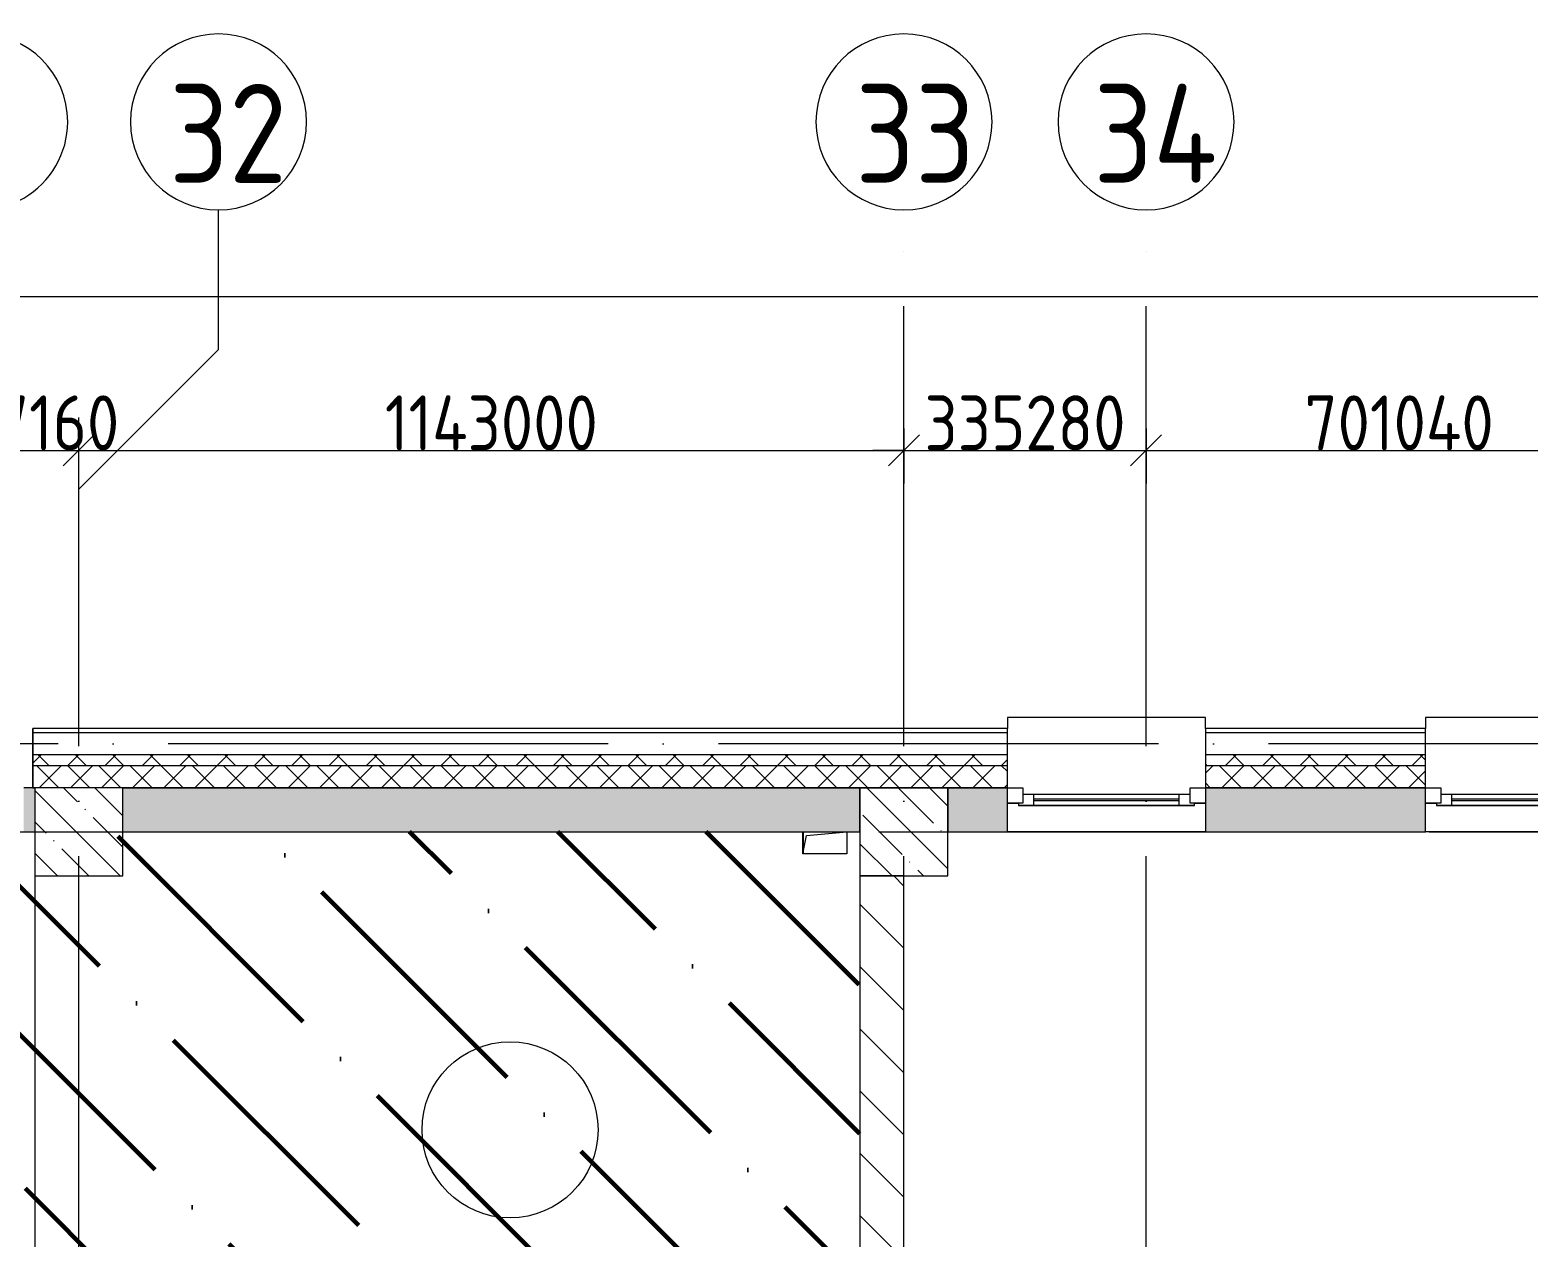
# Model space of a CAD drawing. Header units: millimetres. Extents: x -68946 to 288321, y -402657 to 324925.
# Drawn here: x 141881 to 148689, y -202023 to -196536 of the extents above; entities that cross this region are included whole.
import ezdxf

# ---------------------------------------------------------------- set-up
doc = ezdxf.new("R2010")
doc.units = ezdxf.units.MM
doc.linetypes.add('ADSK_Линия сетки', pattern=[2500, 2000, -250, 0, -250])
doc.layers.get('Defpoints').update_dxf_attribs({"color": 250})
for name, color, linetype, lineweight in [('3.4) ПТ-2.15    4 вып', 200, 'Continuous', 60), ('A-____-____-DIMS', 250, 'Continuous', 9), ('A-DETL-GENF-OTLN', 250, 'Continuous', 5), ('A-DOOR-____-IDEN', 31, 'Continuous', 9), ('A-FLOR-____-OTLN', 192, 'Continuous', 9), ('A-GLAZ-____-MCUT', 250, 'Continuous', 9), ('A-GLAZ-____-OTLN', 250, 'Continuous', 5), ('A-WALL-____-MCUT', 250, 'Continuous', 13), ('A-WALL-____-OTLN', 250, 'Continuous', 9), ('A-WALL-____-PATT', 250, 'Continuous', 13), ('A-WALL-FNSH-MCUT', 250, 'Continuous', 13), ('I-WALL-____-OTLN', 250, 'Continuous', 9), ('S-COLS-____-MCUT', 250, 'Continuous', 25), ('S-COLS-____-OTLN', 250, 'Continuous', 9), ('S-GRID-____-IDEN', 250, 'Continuous', 9), ('S-GRID-____-OTLN', 250, 'Continuous', 9)]:
    doc.layers.add(name, color=color, linetype=linetype, lineweight=lineweight)
doc.styles.add('GOST Common', font='', dxfattribs={"width": 0.9, "height": 350})
doc.styles.add('GOST Common_1', font='', dxfattribs={"width": 0.9, "height": 250})
doc.styles.get('GOST Common').set_extended_font_data('GOST Common')
doc.styles.get('GOST Common_1').set_extended_font_data('GOST Common')
doc.dimstyles.new('ADSK_Основной_2_5_мм_Округление_до_10_мм', dxfattribs={"dimscale": 304.8, "dimtxt": 0.824897, "dimasz": 0.463911, "dimexe": 0.492126, "dimexo": 0.001615, "dimgap": 6.56168e-05, "dimtad": 1, "dimdec": 0, "dimlfac": 304.8, "dimrnd": 10, "dimdsep": 46, "dimtxsty": 'GOST Common_1', "dimblk1": 'OBLIQUE', "dimblk2": 'OBLIQUE', "dimsah": 1, "dimcen": 0.09, "dimdle": 0.492126, "dimazin": 0, "dimtfac": 1, "dimtdec": 4, "dimtix": 1, "dimtmove": 1, "dimatfit": 3, "dimfxl": 1, "dimtvp": 1, "dimtolj": 1, "dimtzin": 0, "dimlwd": 9, "dimlwe": 9, "dimarcsym": 2})

# ---------------------------------------------------------------- blocks, each defined once
blk = doc.blocks.new('Окно_СКБ_1Ст1 - 120_Окно_СКБ_1Ст_900_ОК6Л-29019250-АР1_Маркировочный план 3 этажа секция 2_3')
at = {"layer": 'A-GLAZ-____-MCUT'}
for p, q in [((-450, -195), (-450, -125)), ((-450, -125), (-380, -125)), ((-380, -125), (-380, -195)), ((380, -195), (380, -125)), ((380, -125), (450, -125)), ((450, -125), (450, -195)), ((-380, -195), (-450, -195)), ((-380, -195), (-400, -195)), ((-400, -195), (-400, -205)), ((380, -155), (-380, -155)), ((-380, -155), (-380, -195)), ((-330, -205), (-330, -155)), ((330, -205), (330, -155)), ((380, -195), (380, -155)), ((450, -195), (380, -195)), ((400, -195), (380, -195)), ((400, -205), (400, -195)), ((-400, -205), (400, -205)), ((400, -205), (-400, -205))]:
    blk.add_line(p, q, dxfattribs=at)
at = {"layer": 'A-GLAZ-____-MCUT', "lineweight": 5}
for p, q in [((-330, -175), (330, -175)), ((330, -185), (-330, -185))]:
    blk.add_line(p, q, dxfattribs=at)
at = {"layer": 'A-GLAZ-____-OTLN'}
for p, q in [((-450, -195), (-400, -195)), ((400, -195), (450, -195))]:
    blk.add_line(p, q, dxfattribs=at)
blk = doc.blocks.new('WNW_Отлив1 - Отлив_металлический 2-V62-АР1_Маркировочный план 3 этажа секция 2_3')
at = {"layer": 'A-GLAZ-____-OTLN'}
for p, q in [((450, 320), (-450, 320)), ((-450, 320), (-450, 270)), ((450, 270), (450, 320))]:
    blk.add_line(p, q, dxfattribs=at)
blk = doc.blocks.new('BSC_Колонна _Прямоугольная - 400x400-V92-АР1_Маркировочный план 3 этажа секция 2_3')
at = {"layer": 'S-COLS-____-OTLN', "lineweight": 5}
h = blk.add_hatch(dxfattribs=at)
h.set_pattern_fill('FP_67', color=256, style=0, pattern_type=2)
h.set_pattern_definition([(135, (-114049.98, -58375), (-142.56192, -142.56192), []), (135, (-113907.42, -58375), (-142.56192, -142.56192), [252.016, -50.403, 3.353, -47.05])])
h.paths.add_polyline_path([(-200, -200), (-200, -200), (200, -200), (200, 200), (-200, 199.6), (-200, -100.1)])
at = {"layer": 'S-COLS-____-MCUT', "lineweight": 5}
for p, q in [((200, 200), (-200, 200)), ((-200, 200), (-200, -200)), ((200, -200), (200, 200)), ((-200, -200), (200, -200))]:
    blk.add_line(p, q, dxfattribs=at)
blk = doc.blocks.new('_Wn_-As_OpeningMEP_floor__Rectangular - _Wn_-As_OpeningMEP_floor__Rectangular-35307840-АР1_Маркировочный план 3 этажа секция 2_3')
at = {"layer": 'A-DETL-GENF-OTLN', "lineweight": 5}
for p, q in [((-100, 0), (-82.3, 82.3)), ((-82.3, 82.3), (100, 100))]:
    blk.add_line(p, q, dxfattribs=at)
blk = doc.blocks.new('Ось сетки - Круг_Ø8 мм-39983606-АР1_Маркировочный план 3 этажа секция 2_3')
at = {"layer": 'S-GRID-____-IDEN'}
for start, end in [(360, 180), (180, 360)]:
    blk.add_arc((0, 0), 4, start, end, dxfattribs=at)
blk = doc.blocks.new('_Oblique')
at = {"color": 0, "linetype": 'ByBlock', "lineweight": -2}
blk.add_line((-0.5, -0.5), (0.5, 0.5), dxfattribs=at)
blk = doc.blocks.new('*D4408')
at = {"layer": 'A-____-____-DIMS', "color": 0, "lineweight": 9, "transparency": 16777216}
for p, q in [((142102.9, -198623.4), (142102.9, -198297.4)), ((141652.9, -198347.9), (141652.9, -198597.4)), ((141652.9, -198447.4), (141511.5, -198447.4)), ((141652.9, -198447.4), (142102.9, -198447.4)), ((142102.9, -198447.4), (142244.3, -198447.4))]:
    blk.add_line(p, q, dxfattribs=at)
at = {"layer": 'Defpoints', "color": 0, "transparency": 16777216}
for p in [(141652.9, -198347.4), (142102.9, -198447.4), (142102.9, -198623.9)]:
    blk.add_point(p, dxfattribs=at)
at = {"layer": 'A-____-____-DIMS', "color": 0, "lineweight": 9, "transparency": 16777216, "xscale": 141.4, "yscale": 141.4, "zscale": 141.4}
blk.add_blockref('_Oblique', (141652.9, -198447.4), dxfattribs=at)
at = {"layer": 'A-____-____-DIMS', "color": 0, "lineweight": 9, "transparency": 16777216, "xscale": 141.4, "yscale": 141.4, "zscale": 141.4, "rotation": 180}
blk.add_blockref('_Oblique', (142102.9, -198447.4), dxfattribs=at)
at = {"layer": 'A-____-____-DIMS', "color": 0, "transparency": 16777216, "insert": (141877.9, -198322.4), "char_height": 250, "width": 593.201, "attachment_point": 5, "style": 'GOST Common_1'}
blk.add_mtext('\\A1;137160', dxfattribs=at)
blk = doc.blocks.new('*D4409')
at = {"layer": 'A-____-____-DIMS', "color": 0, "lineweight": 9, "transparency": 16777216}
for p, q in [((142102.9, -198623.4), (142102.9, -198297.4)), ((145852.9, -198347.9), (145852.9, -198597.4)), ((141952.9, -198447.4), (146002.9, -198447.4))]:
    blk.add_line(p, q, dxfattribs=at)
at = {"layer": 'Defpoints', "color": 0, "transparency": 16777216}
for p in [(145852.9, -198347.4), (145852.9, -198447.4), (142102.9, -198623.9)]:
    blk.add_point(p, dxfattribs=at)
at = {"layer": 'A-____-____-DIMS', "color": 0, "lineweight": 9, "transparency": 16777216, "xscale": 141.4, "yscale": 141.4, "zscale": 141.4, "rotation": 180}
blk.add_blockref('_Oblique', (142102.9, -198447.4), dxfattribs=at)
at = {"layer": 'A-____-____-DIMS', "color": 0, "lineweight": 9, "transparency": 16777216, "xscale": 141.4, "yscale": 141.4, "zscale": 141.4}
blk.add_blockref('_Oblique', (145852.9, -198447.4), dxfattribs=at)
at = {"layer": 'A-____-____-DIMS', "color": 0, "transparency": 16777216, "insert": (143977.9, -198322.4), "char_height": 250, "width": 756.843, "attachment_point": 5, "style": 'GOST Common_1'}
blk.add_mtext('\\A1;1143000', dxfattribs=at)
blk = doc.blocks.new('*D4410')
at = {"layer": 'A-____-____-DIMS', "color": 0, "lineweight": 9, "transparency": 16777216}
for p, q in [((145852.9, -198347.9), (145852.9, -198597.4)), ((146952.9, -198347.9), (146952.9, -198597.4)), ((145852.9, -198447.4), (145711.5, -198447.4)), ((145852.9, -198447.4), (146952.9, -198447.4)), ((146952.9, -198447.4), (147094.3, -198447.4))]:
    blk.add_line(p, q, dxfattribs=at)
at = {"layer": 'Defpoints', "color": 0, "transparency": 16777216}
for p in [(145852.9, -198347.4), (146952.9, -198347.4), (146952.9, -198447.4)]:
    blk.add_point(p, dxfattribs=at)
at = {"layer": 'A-____-____-DIMS', "color": 0, "lineweight": 9, "transparency": 16777216, "xscale": 141.4, "yscale": 141.4, "zscale": 141.4}
blk.add_blockref('_Oblique', (145852.9, -198447.4), dxfattribs=at)
at = {"layer": 'A-____-____-DIMS', "color": 0, "lineweight": 9, "transparency": 16777216, "xscale": 141.4, "yscale": 141.4, "zscale": 141.4, "rotation": 180}
blk.add_blockref('_Oblique', (146952.9, -198447.4), dxfattribs=at)
at = {"layer": 'A-____-____-DIMS', "color": 0, "transparency": 16777216, "insert": (146402.9, -198322.4), "char_height": 250, "width": 644.339, "attachment_point": 5, "style": 'GOST Common_1'}
blk.add_mtext('\\A1;335280', dxfattribs=at)
blk = doc.blocks.new('*D4411')
at = {"layer": 'A-____-____-DIMS', "color": 0, "lineweight": 9, "transparency": 16777216}
for p, q in [((146952.9, -198347.9), (146952.9, -198597.4)), ((149252.9, -198347.9), (149252.9, -198597.4)), ((146802.9, -198447.4), (149402.9, -198447.4))]:
    blk.add_line(p, q, dxfattribs=at)
at = {"layer": 'Defpoints', "color": 0, "transparency": 16777216}
for p in [(146952.9, -198347.4), (149252.9, -198347.4), (149252.9, -198447.4)]:
    blk.add_point(p, dxfattribs=at)
at = {"layer": 'A-____-____-DIMS', "color": 0, "lineweight": 9, "transparency": 16777216, "xscale": 141.4, "yscale": 141.4, "zscale": 141.4, "rotation": 180}
blk.add_blockref('_Oblique', (146952.9, -198447.4), dxfattribs=at)
at = {"layer": 'A-____-____-DIMS', "color": 0, "lineweight": 9, "transparency": 16777216, "xscale": 141.4, "yscale": 141.4, "zscale": 141.4}
blk.add_blockref('_Oblique', (149252.9, -198447.4), dxfattribs=at)
at = {"layer": 'A-____-____-DIMS', "color": 0, "transparency": 16777216, "insert": (148102.9, -198322.4), "char_height": 250, "width": 756.843, "attachment_point": 5, "style": 'GOST Common_1'}
blk.add_mtext('\\A1;701040', dxfattribs=at)
blk = doc.blocks.new('*D4422')
at = {"layer": 'A-____-____-DIMS', "color": 0, "lineweight": 9, "transparency": 16777216}
for p, q in [((97202.9, -197647.9), (97202.9, -197897.4)), ((180802.9, -197647.9), (180802.9, -197897.4)), ((97052.9, -197747.4), (180952.9, -197747.4))]:
    blk.add_line(p, q, dxfattribs=at)
at = {"layer": 'Defpoints', "color": 0, "transparency": 16777216}
for p in [(97202.9, -197647.4), (180802.9, -197647.4), (180802.9, -197747.4)]:
    blk.add_point(p, dxfattribs=at)
at = {"layer": 'A-____-____-DIMS', "color": 0, "lineweight": 9, "transparency": 16777216, "xscale": 141.4, "yscale": 141.4, "zscale": 141.4, "rotation": 180}
blk.add_blockref('_Oblique', (97202.9, -197747.4), dxfattribs=at)
at = {"layer": 'A-____-____-DIMS', "color": 0, "lineweight": 9, "transparency": 16777216, "xscale": 141.4, "yscale": 141.4, "zscale": 141.4}
blk.add_blockref('_Oblique', (180802.9, -197747.4), dxfattribs=at)
at = {"layer": 'A-____-____-DIMS', "color": 0, "transparency": 16777216, "insert": (139002.9, -197622.4), "char_height": 250, "width": 946.054, "attachment_point": 5, "style": 'GOST Common_1'}
blk.add_mtext('\\A1;25481280', dxfattribs=at)
blk = doc.blocks.new('ADSK_Марка_Дверь - Типоразмер_ADSK_Марка-30565456-АР1_Маркировочный план 3 этажа секция 2_3')
at = {"layer": 'A-DOOR-____-IDEN'}
blk.add_circle((0, 0), 4, dxfattribs=at)

msp = doc.modelspace()

# ---------------------------------------------------------------- hatches: boundary and pattern name
at = {"layer": '3.4) ПТ-2.15    4 вып'}
h = msp.add_hatch(dxfattribs=at)
h.set_pattern_fill('ANSI36', color=256, scale=150, angle=90)
h.paths.add_polyline_path([(145652.9056, -205449.6036), (142152.8845, -205449.6036), (142152.8845, -203010.6466), (145652.9056, -203010.6466), (145652.9056, -200180.9286), (137152.9057, -200180.9286), (137152.9057, -209305.928), (143027.9057, -209305.928), (143027.9057, -208950.428), (145652.9056, -208950.428)])
at = {"layer": 'A-WALL-____-PATT', "lineweight": 15}
h = msp.add_hatch(dxfattribs=at)
h.set_pattern_fill('FP_48', color=256, style=0, pattern_type=2)
h.set_pattern_definition([(135, (28052.9, -258555.93), (-84.85281, -84.85281), []), (225, (28052.9, -258555.93), (84.85281, -84.85281), [])])
h.paths.add_polyline_path([(164402.8838, -199880.9286), (164402.8838, -199830.9286), (162532.9057, -199830.9286), (162532.9057, -199880.9286), (164395.7409, -199880.9286)])
h.paths.add_polyline_path([(161232.8838, -199880.9286), (161632.9057, -199880.9286), (161632.8838, -199830.9295), (160432.9057, -199830.9286), (160432.9057, -199880.9286), (160673.4748, -199880.9286)])
h.paths.add_polyline_path([(159532.9057, -199880.9286), (159532.9057, -199830.9286), (158322.8838, -199830.9286), (158322.8838, -199880.9286)])
h.paths.add_polyline_path([(154102.9052, -199880.9286), (155302.9057, -199880.9286), (155302.9057, -199830.9286), (154102.9052, -199830.9286)])
h.paths.add_polyline_path([(156422.8856, -199880.9286), (157422.8838, -199880.9286), (157422.8838, -199830.9286), (156202.9057, -199830.9286), (156202.9057, -199880.9286)])
h.paths.add_polyline_path([(152402.8838, -199880.9286), (153202.9052, -199880.9286), (153202.9052, -199830.9286), (152002.9052, -199830.9286), (152002.9159, -199880.9281)])
h.paths.add_polyline_path([(151102.9052, -199880.9286), (151102.9052, -199830.9286), (149122.9057, -199830.9286), (149122.9057, -199880.9286), (149860.6508, -199880.9286)])
h.paths.add_polyline_path([(148222.9057, -199880.9286), (148222.9057, -199830.9286), (147222.9063, -199830.9286), (147222.9063, -199880.9286)])
h.paths.add_polyline_path([(146322.9063, -199880.9286), (146322.9063, -199830.9286), (141893.8838, -199830.9286), (141893.8838, -199880.9286), (145652.8838, -199880.9286)])
h = msp.add_hatch(dxfattribs=at)
h.set_pattern_fill('FP_49', color=256, style=0, pattern_type=2)
h.set_pattern_definition([(45, (28052.91, -258555.93), (-70.71068, 70.71068), []), (135, (28052.91, -258555.93), (-70.71068, -70.71068), [])])
h.paths.add_polyline_path([(142302.9057, -199980.928), (146322.9063, -199980.928), (146322.9063, -199880.9286), (141893.8838, -199880.9286), (141893.8838, -199980.928), (142302.8838, -199980.928)])
h.paths.add_polyline_path([(149860.6508, -199980.928), (151102.9052, -199980.928), (151102.9052, -199880.9286), (149122.9057, -199880.9286), (149122.9057, -199980.928)])
h.paths.add_polyline_path([(164402.8838, -199980.928), (164452.8838, -199980.928), (164452.8838, -199880.9286), (162532.9057, -199880.9286), (162532.9057, -199980.928), (164390.383, -199980.928)])
h.paths.add_polyline_path([(152402.8885, -199980.928), (153202.9052, -199980.928), (153202.9052, -199880.9286), (152002.9052, -199880.9286), (152002.9052, -199980.928), (152402.8838, -199980.928)])
h.paths.add_polyline_path([(161632.8861, -199980.928), (161632.9057, -199980.9182), (161632.8728, -199880.9286), (160432.9057, -199880.9286), (160432.9057, -199980.928), (161632.8838, -199980.928)])
h.paths.add_polyline_path([(158322.8838, -199980.928), (159532.9057, -199980.928), (159532.9057, -199880.9286), (158322.8838, -199880.9286)])
h.paths.add_polyline_path([(157022.879, -199980.928), (157422.8838, -199980.928), (157422.8838, -199880.9286), (156202.9057, -199880.9286), (156202.9057, -199980.928), (156622.8838, -199980.928)])
h.paths.add_polyline_path([(148222.9057, -199980.928), (148222.9057, -199880.9286), (147222.9063, -199880.9286), (147222.9063, -199980.928)])
h.paths.add_polyline_path([(155267.0628, -199980.928), (155302.9057, -199980.928), (155302.9057, -199880.9286), (154102.9052, -199880.9286), (154102.9052, -199980.928)])
h = msp.add_hatch(dxfattribs=at)
h.set_pattern_fill('FP_124', color=256, style=0, pattern_type=2)
h.set_pattern_definition([(50, (28052.9, -258555.93), (364.3679, -31.8783), [38.1, -419.1]), (355, (28052.9, -258555.93), (-70.48585, 382.1133), [30.48, -335.28]), (100.451, (28083.27, -258558.6), (293.885, 350.2334), [32.38, -356.18]), (46.184, (28052.9, -258454.33), (542.1585, -84.0858), [57.15, -628.65]), (96.636, (28098.1, -258461.34), (474.8049, 494.8554), [48.57, -534.27]), (351.184, (28052.9, -258454.33), (474.8102, 494.85), [45.72, -502.92]), (21, (28103.7, -258479.73), (303.22847, -204.53046), [38.1, -419.1]), (326, (28103.7, -258479.73), (123.6039, 368.376), [30.48, -335.28]), (71.451, (28128.97, -258496.77), (426.8341, 163.8427), [32.38, -356.18]), (37.5, (28052.9, -258555.93), (6.17665, 169.11015), [16.764, -314.452, 16.764, -323.596, -336.55]), (37.5, (28052.9, -258555.93), (6.17665, 169.11015), [-671.576, 16.764, -319.786]), (7.5, (28052.9, -258555.93), (133.63888, 200.3615), [16.764, -177.292, 16.764, -306.832, -128.27]), (7.5, (28052.9, -258555.93), (133.63888, 200.3615), [-517.652, 16.764, -111.506]), (327.5, (27939.62, -258555.93), (271.18182, -11.45836), [16.764, -110.236, 16.764, -379.476, -525.78]), (327.5, (27939.62, -258555.93), (271.18182, -11.45836), [-523.24, 16.764, -509.016]), (317.5, (27888.82, -258555.93), (296.2585, 50.85285), [16.764, -148.336, 16.764, -246.38, -373.38]), (317.5, (27888.82, -258555.93), (296.2585, 50.85285), [-428.244, 16.764, -356.616])])
h.paths.add_polyline_path([(145408.9659, -200180.9286), (145652.8838, -200180.3002), (145652.8838, -199980.9286), (142302.8838, -199981.3698), (142302.8838, -200180.9286), (145392.8838, -200180.9286)])
h.paths.add_polyline_path([(159321.8718, -200180.9286), (159532.9057, -200180.9286), (159532.9057, -199980.9286), (158322.8838, -199981.3698), (158322.8838, -200180.9286), (158987.8838, -200180.9286)])
h.paths.add_polyline_path([(160432.9057, -200180.9286), (161232.8838, -200180.9273), (161232.8838, -199980.9286), (160432.9057, -199981.3698), (160432.9057, -200138.9359)])
h.paths.add_polyline_path([(146052.8838, -200180.9286), (146322.9063, -200180.9286), (146322.9063, -199980.9292), (146052.8838, -199981.3698), (146052.8838, -200176.111)])
h.paths.add_polyline_path([(147222.9063, -200180.9286), (148222.9057, -200180.9286), (148222.9057, -199980.9286), (147222.9063, -199981.3698), (147222.9063, -200163.8574)])
h.paths.add_polyline_path([(149122.9057, -200180.9286), (151102.9052, -200180.9286), (151102.9052, -199980.9286), (149122.9057, -199981.3698), (149122.9057, -200143.9588)])
h.paths.add_polyline_path([(141902.8838, -200180.9286), (141902.8838, -199980.9286), (141852.9057, -199981.3698), (141852.9057, -200180.9286)])
h.paths.add_polyline_path([(152402.8838, -200180.9286), (153202.9052, -200180.9286), (153202.9052, -199980.9286), (152402.8838, -199981.3698), (152402.8838, -200109.6076)])
h.paths.add_polyline_path([(154102.9052, -200180.9286), (155302.9057, -200180.9286), (155302.9057, -199980.9286), (154102.9052, -199981.3698), (154102.9052, -200091.8034)])
h.paths.add_polyline_path([(156202.9057, -200180.9286), (157022.8838, -200180.9286), (157022.8838, -199980.9286), (156202.9057, -199981.3698), (156202.9057, -200069.8101)])
h.paths.add_polyline_path([(162920.4834, -200180.9286), (164551.9057, -200180.1879), (164551.9057, -199980.9286), (162532.9057, -199981.3698), (162532.9057, -200180.9286)])
h.paths.add_polyline_path([(141452.9057, -200180.9286), (141452.9057, -199980.9286), (137152.9516, -199981.3698), (137152.9516, -200180.9286), (140399.4299, -200180.9286)])
h = msp.add_hatch(dxfattribs=at)
h.set_pattern_fill('FP_1', color=256, style=0, pattern_type=2)
h.set_pattern_definition([(135, (28052.9, -258555.93), (-141.42136, -141.42136), [])])
h.paths.add_polyline_path([(145805.8418, -209305.928), (145852.9056, -209305.928), (145852.9056, -207080.9292), (145652.9057, -207080.9292), (145652.9056, -209305.928)])
h.paths.add_polyline_path([(145852.9056, -206680.9292), (145852.9056, -200380.9292), (145652.9056, -200380.9292), (145652.9057, -206680.9292)])
at = {"layer": 'S-COLS-____-OTLN', "lineweight": 5}
h = msp.add_hatch(dxfattribs=at)
h.set_pattern_fill('FP_19', color=256, style=0, pattern_type=2)
h.set_pattern_definition([(135, (28052.9, -258555.93), (-142.5612, -142.5612), []), (135, (28195.47, -258555.93), (-142.5612, -142.5612), [252.016, -50.403, 3.353, -47.05])])
h.paths.add_polyline_path([(145652.8838, -200380.9292), (146052.8838, -200380.9292), (146052.8838, -199980.9292), (145652.8838, -199981.3698), (145652.8838, -200280.9286)])

# ---------------------------------------------------------------- linework, layer by layer
at = {"layer": 'A-FLOR-____-OTLN', "lineweight": 5}
for p, q in [((145392.8838, -200280.9286), (145392.8838, -200180.9286)), ((145592.8838, -200180.9286), (145592.8838, -200280.9286)), ((145592.8838, -200280.9286), (145392.8838, -200280.9286)), ((141902.9057, -200380.9292), (141902.9057, -206680.9286))]:
    msp.add_line(p, q, dxfattribs=at)
at = {"layer": 'A-WALL-____-MCUT', "color": 10, "lineweight": 15}
for p, q in [((141893.8838, -199730.9286), (141893.8838, -199830.9286)), ((146322.9063, -199830.9286), (146322.9063, -199730.9286)), ((147222.9063, -199730.9286), (147222.9063, -199830.9286)), ((148222.9057, -199830.9286), (148222.9057, -199730.9286)), ((141893.8838, -199880.9286), (141893.8838, -199980.9286)), ((146322.9063, -199980.9286), (146322.9063, -199880.9286)), ((147222.9063, -199880.9286), (147222.9063, -199980.9286)), ((148222.9057, -199980.9286), (148222.9057, -199880.9286)), ((145652.8838, -199980.9286), (146052.8838, -199980.9286))]:
    msp.add_line(p, q, dxfattribs=at)
at = {"layer": 'A-WALL-____-MCUT', "lineweight": 15}
for p, q in [((146322.9063, -199730.9286), (141893.8838, -199730.9286)), ((148222.9057, -199730.9286), (147222.9063, -199730.9286)), ((145652.8838, -200180.9286), (145652.8838, -199980.9286)), ((146052.8838, -199980.9286), (146052.8838, -200180.9286))]:
    msp.add_line(p, q, dxfattribs=at)
at = {"layer": 'A-WALL-____-MCUT', "color": 7, "lineweight": 15}
for p, q in [((141893.8838, -199830.9286), (141893.8838, -199880.9286)), ((146322.9063, -199830.9286), (141893.8838, -199830.9286)), ((146322.9063, -199880.9286), (146322.9063, -199830.9286)), ((147222.9063, -199830.9286), (147222.9063, -199880.9286)), ((148222.9057, -199830.9286), (147222.9063, -199830.9286)), ((148222.9057, -199880.9286), (148222.9057, -199830.9286)), ((146322.9063, -199880.9286), (141893.8838, -199880.9286)), ((148222.9057, -199880.9286), (147222.9063, -199880.9286)), ((141902.8838, -199980.9286), (141852.9057, -199980.9286)), ((141893.8838, -199980.9286), (141902.8838, -199980.9286)), ((145652.8838, -199980.9286), (142302.8838, -199980.9286)), ((142302.8838, -199980.9286), (145652.8838, -199980.9286)), ((146322.9063, -199980.9286), (146052.8838, -199980.9286)), ((146052.8838, -199980.9286), (146322.9063, -199980.9286)), ((146322.9063, -200180.9286), (146322.9063, -199980.9286)), ((147222.9063, -199980.9286), (147222.9063, -200180.9286)), ((148222.9057, -199980.9286), (147222.9063, -199980.9286)), ((147222.9063, -199980.9286), (148222.9057, -199980.9286)), ((148222.9057, -200180.9286), (148222.9057, -199980.9286)), ((141852.9057, -200180.9286), (141902.8838, -200180.9286)), ((142302.8838, -200180.9286), (145652.8838, -200180.9286)), ((146052.8838, -200180.9286), (146322.9063, -200180.9286)), ((147222.9063, -200180.9286), (148222.9057, -200180.9286)), ((145852.9056, -200380.9292), (145652.9056, -200380.9292)), ((145652.9056, -200380.9292), (145652.9056, -203010.6466)), ((145852.9056, -206680.9292), (145852.9056, -200380.9292))]:
    msp.add_line(p, q, dxfattribs=at)
at = {"layer": 'A-WALL-____-OTLN', "lineweight": 5}
msp.add_line((141892.8838, -199710.928), (141892.8838, -199980.928), dxfattribs=at)
at = {"layer": 'A-WALL-FNSH-MCUT', "lineweight": 15}
for p, q in [((146322.9063, -199710.9286), (141893.8838, -199710.9286)), ((141893.8838, -199710.9286), (141893.8838, -199730.9286)), ((146322.9063, -199730.9286), (146322.9063, -199710.9286)), ((148222.9057, -199710.9286), (147222.9063, -199710.9286)), ((147222.9063, -199710.9286), (147222.9063, -199730.9286)), ((148222.9057, -199730.9286), (148222.9057, -199710.9286))]:
    msp.add_line(p, q, dxfattribs=at)
at = {"layer": 'I-WALL-____-OTLN', "lineweight": 15}
for p, q in [((145394.7807, -200180.9291), (145394.7807, -200280.9286)), ((147222.9063, -200180.9286), (146322.9063, -200180.9286)), ((149122.9057, -200180.9286), (148222.9057, -200180.9286))]:
    msp.add_line(p, q, dxfattribs=at)
at = {"layer": 'S-COLS-____-MCUT', "lineweight": 5}
for p, q in [((146052.8838, -199980.9292), (145652.8838, -199980.9292)), ((145652.8838, -200180.9286), (145652.8838, -200380.9292)), ((146052.8838, -200380.9292), (146052.8838, -200180.9286)), ((145652.8838, -200380.9292), (146052.8838, -200380.9292))]:
    msp.add_line(p, q, dxfattribs=at)
at = {"layer": 'S-COLS-____-OTLN', "lineweight": 5}
for p, q in [((145652.8838, -199980.9292), (145652.8838, -200180.9286)), ((146052.8838, -200180.9286), (146052.8838, -199980.9292))]:
    msp.add_line(p, q, dxfattribs=at)
at = {"layer": 'S-GRID-____-OTLN'}
for p, q in [((142737.9057, -197988.9241), (142737.9057, -197353.9241)), ((142102.9057, -198623.9241), (142737.9057, -197988.9241))]:
    msp.add_line(p, q, dxfattribs=at)
at = {"layer": 'S-GRID-____-OTLN', "linetype": 'ADSK_Линия сетки'}
for p, q in [((145852.9057, -262294.7685), (145852.9057, -197353.9241)), ((146952.9057, -262294.7685), (146952.9057, -197353.9241)), ((142102.9057, -262294.7685), (142102.9057, -198623.9241)), ((184510.8783, -199780.9286), (127372.9057, -199780.9286)), ((93236.8325, -200180.9286), (181748.3453, -200180.9286))]:
    msp.add_line(p, q, dxfattribs=at)

# ---------------------------------------------------------------- block references
at = {"layer": 'A-DOOR-____-IDEN', "xscale": 99.99999999999993, "yscale": 99.99999999999993, "zscale": 99.99999999999993}
msp.add_blockref('ADSK_Марка_Дверь - Типоразмер_ADSK_Марка-30565456-АР1_Маркировочный план 3 этажа секция 2_3', (144062.9056, -201535.8578), dxfattribs=at)
at = {"layer": 'A-GLAZ-____-OTLN'}
for name, p in [('WNW_Отлив1 - Отлив_металлический 2-V62-АР1_Маркировочный план 3 этажа секция 2_3', (146772.9063, -199980.9286)), ('WNW_Отлив1 - Отлив_металлический 2-V62-АР1_Маркировочный план 3 этажа секция 2_3', (148672.9057, -199980.9286)), ('Окно_СКБ_1Ст1 - 120_Окно_СКБ_1Ст_900_ОК6Л-29019250-АР1_Маркировочный план 3 этажа секция 2_3', (146772.9063, -199855.9286)), ('Окно_СКБ_1Ст1 - 120_Окно_СКБ_1Ст_900_ОК6Л-29019250-АР1_Маркировочный план 3 этажа секция 2_3', (148672.9057, -199855.9286)), ('_Wn_-As_OpeningMEP_floor__Rectangular - _Wn_-As_OpeningMEP_floor__Rectangular-35307840-АР1_Маркировочный план 3 этажа секция 2_3', (145492.8838, -200280.9286))]:
    msp.add_blockref(name, p, dxfattribs=at)
at = {"layer": 'S-COLS-____-OTLN', "lineweight": 5}
msp.add_blockref('BSC_Колонна _Прямоугольная - 400x400-V92-АР1_Маркировочный план 3 этажа секция 2_3', (142102.8838, -200180.9292), dxfattribs=at)
at = {"layer": 'S-GRID-____-IDEN', "xscale": 99.99999999999993, "yscale": 99.99999999999993, "zscale": 99.99999999999993, "rotation": 180}
msp.add_blockref('Ось сетки - Круг_Ø8 мм-39983606-АР1_Маркировочный план 3 этажа секция 2_3', (141652.9057, -196953.9241), dxfattribs=at)
at = {"layer": 'S-GRID-____-IDEN', "xscale": 99.99999999999993, "yscale": 99.99999999999993, "zscale": 99.99999999999993}
for p in [(142737.9057, -196953.9241), (145852.9057, -196953.9241), (146952.9057, -196953.9241)]:
    msp.add_blockref('Ось сетки - Круг_Ø8 мм-39983606-АР1_Маркировочный план 3 этажа секция 2_3', p, dxfattribs=at)

# ---------------------------------------------------------------- texts
at = {"layer": 'S-GRID-____-IDEN', "color": 18, "true_color": 0x000000, "char_height": 450, "attachment_point": 1, "style": 'GOST Common'}
for s, insert, width in [('32', (142513.8751, -196781.3907), 541.139062), ('33', (145632.0251, -196781.3907), 533.923875), ('34', (146714.0251, -196781.3907), 577.215)]:
    msp.add_mtext(s, dxfattribs=dict(at, insert=insert, width=width))

# ---------------------------------------------------------------- dimensions: what is measured, and where the dimension line sits
at = {"layer": 'A-____-____-DIMS'}
for base, p1, p2, override, picture, middle in [((180802.9057, -197747.3827), (97202.9057, -197647.3978), (180802.9057, -197647.3978), {"dimpost": '<>', "dimfxl": 83600}, '*D4422', (139002.9057, -197622.3627)), ((142102.9057, -198447.3827), (141652.9057, -198347.3978), (142102.9057, -198623.9241), {"dimpost": '<>', "dimfxl": 528.173048}, '*D4408', (141877.9057, -198322.3627)), ((145852.9057, -198447.3827), (142102.9057, -198623.9241), (145852.9057, -198347.3978), {"dimpost": '<>', "dimfxl": 3760.181747}, '*D4409', (143977.9057, -198322.3627)), ((146952.9057, -198447.3827), (145852.9057, -198347.3978), (146952.9057, -198347.3978), {"dimpost": '<>', "dimfxl": 1100}, '*D4410', (146402.9057, -198322.3627)), ((149252.9057, -198447.3827), (146952.9057, -198347.3978), (149252.9057, -198347.3978), {"dimpost": '<>', "dimfxl": 2300}, '*D4411', (148102.9057, -198322.3627))]:
    dim = msp.add_linear_dim(base=base, p1=p1, p2=p2, dimstyle='ADSK_Основной_2_5_мм_Округление_до_10_мм', override=override, dxfattribs=at)
    dim.commit()
    dim.dimension.update_dxf_attribs({"geometry": picture, "text_midpoint": middle})

doc.saveas('drawing.dxf')
